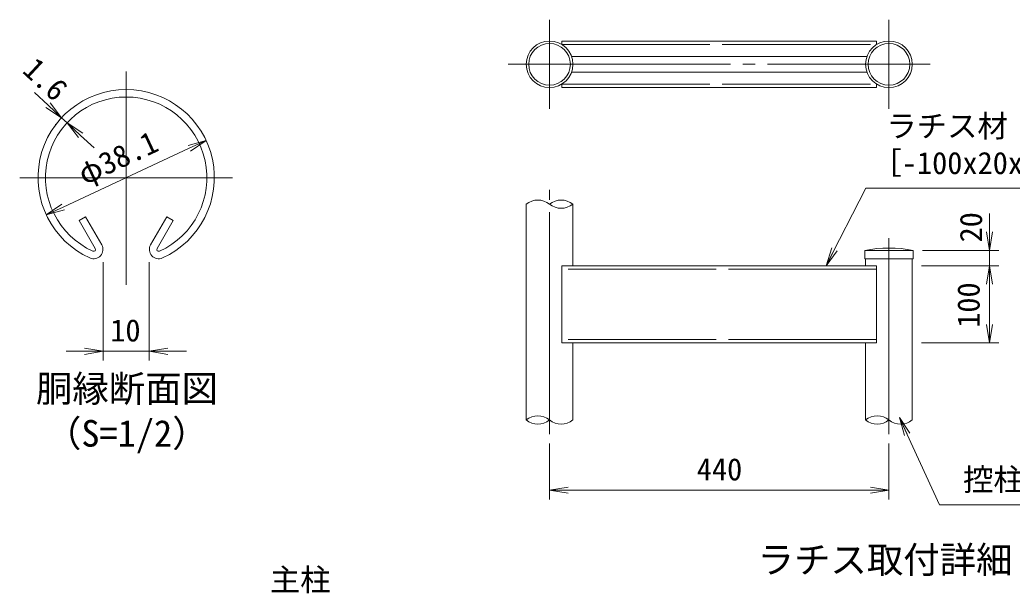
# Model space of a CAD drawing. Units: millimetres, scale not verified, with parts at other scales. Extents: x -30601 to 30601, y -19271 to 19271.
# Drawn here: x -17957 to -11525, y -13498 to -9779 of the extents above; entities that cross this region are included whole.
import ezdxf
from ezdxf.enums import TextEntityAlignment as Align

# ---------------------------------------------------------------- set-up
doc = ezdxf.new("R2010")
doc.units = ezdxf.units.MM
doc.header["$LTSCALE"] = 80
doc.linetypes.add('LONG_CHAIN', pattern=[21, 18, -1, 1, -1])
doc.linetypes.add('LONG_DASHED2', pattern=[13, 12, -1])
for name, color, linetype, lineweight in [('0-1_D-TTL-TXT', 7, 'Continuous', 9), ('0-3_D-STR1', 1, 'Continuous', 9), ('0-6_D-BMK', 2, 'LONG_CHAIN', 9), ('0-9_D-STR-DIM', 7, 'Continuous', 9), ('0-A_0', 7, 'Continuous', 9), ('0-D_D-STR-TXT', 7, 'Continuous', 9)]:
    doc.layers.add(name, color=color, linetype=linetype, lineweight=lineweight)
doc.styles.add('ＭＳ ゴシック', font='')
doc.styles.get('ＭＳ ゴシック').set_extended_font_data('MS Gothic')

# ---------------------------------------------------------------- blocks, each defined once
blk = doc.blocks.new('_Open')
at = {"layer": '0-A_0'}
blk.add_line((-80, 13.33), (0, 0), dxfattribs=at)
blk.add_lwpolyline([(-80, -13.33), (0, 0), (-80, 0)], dxfattribs=at)

msp = doc.modelspace()

# ---------------------------------------------------------------- linework, layer by layer
at = {"layer": '0-3_D-STR1', "linetype": 'LONG_DASHED2'}
for p, q in [((-14444.54, -9938.91), (-12403.28, -9938.91)), ((-14444.54, -10196.41), (-12403.28, -10196.41)), ((-12403.91, -11397.32), (-14443.91, -11397.32)), ((-12403.91, -11852.32), (-14443.91, -11852.32))]:
    msp.add_line(p, q, dxfattribs=at)
at = {"layer": '0-3_D-STR1'}
for p, q in [((-14443.91, -9916.41), (-12403.91, -9916.41)), ((-14443.91, -9916.41), (-14443.91, -9939.3)), ((-12403.91, -9916.41), (-12403.91, -9939.3)), ((-14381.61, -10016.41), (-12466.21, -10016.41)), ((-14381.61, -10118.91), (-12466.21, -10118.91)), ((-14443.91, -10196.02), (-14443.91, -10218.91)), ((-14443.91, -10218.91), (-12403.91, -10218.91)), ((-12403.91, -10196.02), (-12403.91, -10218.91)), ((-14675.16, -10974.82), (-14675.16, -12374.82)), ((-14372.66, -11374.82), (-14372.66, -10974.82)), ((-17573.49, -11080.6), (-17531.81, -11056.54)), ((-17426.54, -11238.88), (-17531.81, -11056.54)), ((-17109.48, -11238.88), (-17004.2, -11056.54)), ((-16962.53, -11080.6), (-17004.2, -11056.54)), ((-17468.22, -11262.95), (-17573.49, -11080.6)), ((-17067.8, -11262.95), (-16962.53, -11080.6)), ((-12166.66, -11274.82), (-12481.16, -11274.82)), ((-12481.16, -11274.82), (-12481.16, -11329.82)), ((-12166.66, -11329.82), (-12166.66, -11274.82)), ((-12403.91, -11374.82), (-14443.91, -11374.82)), ((-14443.91, -11374.82), (-14443.91, -11874.82)), ((-12166.66, -11329.82), (-12481.16, -11329.82)), ((-12475.16, -11329.82), (-12475.16, -11374.82)), ((-12403.91, -11374.82), (-12403.91, -11874.82)), ((-12172.66, -12374.89), (-12172.66, -11329.82)), ((-12403.91, -11874.82), (-14443.91, -11874.82)), ((-14372.66, -12374.82), (-14372.66, -11874.82)), ((-12475.16, -11874.82), (-12475.16, -12374.82))]:
    msp.add_line(p, q, dxfattribs=at)
for centre, radius in [((-14523.91, -10067.66), 151.25), ((-14523.91, -10067.66), 135.25), ((-12323.91, -10067.66), 151.25), ((-12323.91, -10067.66), 135.25)]:
    msp.add_circle(centre, radius, dxfattribs=at)
for centre, radius, start, end in [((-17268.01, -10803.01), 571.5, 294.32478, 245.67522), ((-17268.01, -10803.01), 523.37, 294.32478, 245.67522), ((-17478.64, -11268.96), 60.16, 245.67522, 30), ((-17057.38, -11268.96), 60.16, 150, 294.32478), ((-17478.64, -11268.96), 12.03, 245.67522, 30), ((-17057.38, -11268.96), 12.03, 150, 294.32478), ((-12323.91, -12080.96), 821.34, 78.96219, 101.03781)]:
    msp.add_arc(centre, radius, start, end, dxfattribs=at)
at = {"layer": '0-6_D-BMK'}
for p, q in [((-14523.91, -9778.98), (-14523.91, -10356.34)), ((-12323.91, -9778.98), (-12323.91, -10356.34)), ((-14791.3, -10067.66), (-12056.52, -10067.66)), ((-17268.01, -11498.46), (-17268.01, -10113.8)), ((-17957.23, -10803.01), (-16578.79, -10803.01)), ((-14523.91, -12467.8), (-14523.91, -10881.51)), ((-12323.91, -12467.8), (-12323.91, -11194.82))]:
    msp.add_line(p, q, dxfattribs=at)
at = {"layer": '0-9_D-STR-DIM'}
for p, q in [((-17774.67, -10332.41), (-17862.59, -10250.74)), ((-17651.48, -10446.83), (-17686.74, -10414.08)), ((-17727.58, -10458.04), (-17726.78, -10458.04)), ((-17692.32, -10490.79), (-17691.52, -10490.79)), ((-17563.56, -10528.5), (-17475.64, -10610.16)), ((-17677.21, -10993.82), (-16858.81, -10612.21)), ((-11672.66, -11154.82), (-11672.66, -11034.82)), ((-12106.66, -11274.82), (-11612.66, -11274.82)), ((-11672.66, -11374.82), (-11672.66, -11274.82)), ((-17418.01, -11350.72), (-17418.01, -11989.12)), ((-17118.01, -11350.72), (-17118.01, -11989.12)), ((-12112.66, -11374.82), (-11612.66, -11374.82)), ((-12112.66, -11374.82), (-11612.66, -11374.82)), ((-11672.66, -11494.82), (-11672.66, -11614.82)), ((-11672.66, -11754.82), (-11672.66, -11494.82)), ((-12112.66, -11874.82), (-11612.66, -11874.82)), ((-17538.01, -11929.12), (-17658.01, -11929.12)), ((-17418.01, -11929.12), (-17118.01, -11929.12)), ((-16998.01, -11929.12), (-16878.01, -11929.12)), ((-14523.91, -12527.8), (-14523.91, -12890.49)), ((-12323.91, -12527.8), (-12323.91, -12890.49)), ((-14403.91, -12830.49), (-12443.91, -12830.49))]:
    msp.add_line(p, q, dxfattribs=at)
for centre, radius, start, end in [((-14599.53, -11068.13), 120.11, 50.97549, 129.02451), ((-14448.28, -11068.13), 120.11, 50.97549, 129.02451), ((-14448.28, -10881.51), 120.11, 230.97549, 309.02451), ((-14599.53, -12468.18), 120.15, 50.9915, 129.0085), ((-12399.53, -12468.18), 120.15, 50.9915, 129.0085), ((-14599.53, -12281.46), 120.15, 230.9915, 309.0085), ((-14448.28, -12281.51), 120.11, 230.97547, 309.02453), ((-12399.53, -12281.46), 120.15, 230.9915, 309.0085), ((-12248.28, -12281.51), 120.11, 230.97547, 309.02453)]:
    msp.add_arc(centre, radius, start, end, dxfattribs=at)
at = {"layer": '0-D_D-STR-TXT'}
for points in [[(-11156.99, -10871.23), (-12474.48, -10871.23), (-12730.59, -11373.04)], [(-10365.5, -12924.86), (-11996.23, -12924.86), (-12255.19, -12360.47)]]:
    msp.add_lwpolyline(points, dxfattribs=at)

# ---------------------------------------------------------------- block references
at = {"layer": '0-9_D-STR-DIM', "xscale": 1.5, "yscale": 1.5}
for p, rotation in [((-17686.74, -10414.08), 317.11285), ((-17651.48, -10446.83), 137.11285), ((-16750.05, -10561.5), 24.99865), ((-17785.97, -11044.53), 204.99865), ((-11672.66, -11274.82), 270), ((-11672.66, -11374.82), 90), ((-11672.66, -11374.82), 90), ((-11672.66, -11874.82), 270), ((-17118.01, -11929.12), 180), ((-14523.91, -12830.49), 180)]:
    msp.add_blockref('_Open', p, dxfattribs=dict(at, rotation=rotation))
for p in [(-17418.01, -11929.12), (-12323.91, -12830.49)]:
    msp.add_blockref('_Open', p, dxfattribs=at)
at = {"layer": '0-D_D-STR-TXT', "xscale": 1.5, "yscale": 1.5}
for p, rotation in [((-12731.5, -11374.82), 242.96205), ((-12256.03, -12358.66), 114.64756)]:
    msp.add_blockref('_Open', p, dxfattribs=dict(at, rotation=rotation))

# ---------------------------------------------------------------- texts
at = {"layer": '0-1_D-TTL-TXT', "style": 'ＭＳ ゴシック'}
for s, p in [('胴縁断面図', (-17852.78, -12309.78)), ('（S=1/2）', (-17794.3, -12600.1)), ('ラチス取付詳細', (-13175.18, -13419.87))]:
    msp.add_text(s, height=173, dxfattribs=at).set_placement(p, align=Align.BOTTOM_LEFT)
at = {"layer": '0-9_D-STR-DIM', "style": 'ＭＳ ゴシック'}
for s, rotation, p in [('1.6', 317.113, (-17977.11, -10148.04)), ('φ38.1', 24.999, (-17519.22, -10892.4)), ('20', 90, (-11677.19, -11223.07)), ('100', 90, (-11692.9, -11776.77))]:
    msp.add_text(s, height=144.3, rotation=rotation, dxfattribs=at).set_placement(p, align=Align.BOTTOM_LEFT)
for s, p in [('10', (-17371.21, -11908.88)), ('440', (-13569.41, -12810.25))]:
    msp.add_text(s, height=144.3, dxfattribs=at).set_placement(p, align=Align.BOTTOM_LEFT)
at = {"layer": '0-D_D-STR-TXT', "style": 'ＭＳ ゴシック'}
for s, p in [('ラチス材', (-12340.83, -10583.19)), ('［-100x20x4.5', (-12437.17, -10823.19)), ('控柱 φ60.5x2.3', (-11843.46, -12876.82)), ('主柱', (-16336.84, -13526.21))]:
    msp.add_text(s, height=144.3, dxfattribs=at).set_placement(p, align=Align.BOTTOM_LEFT)

doc.saveas('drawing.dxf')
